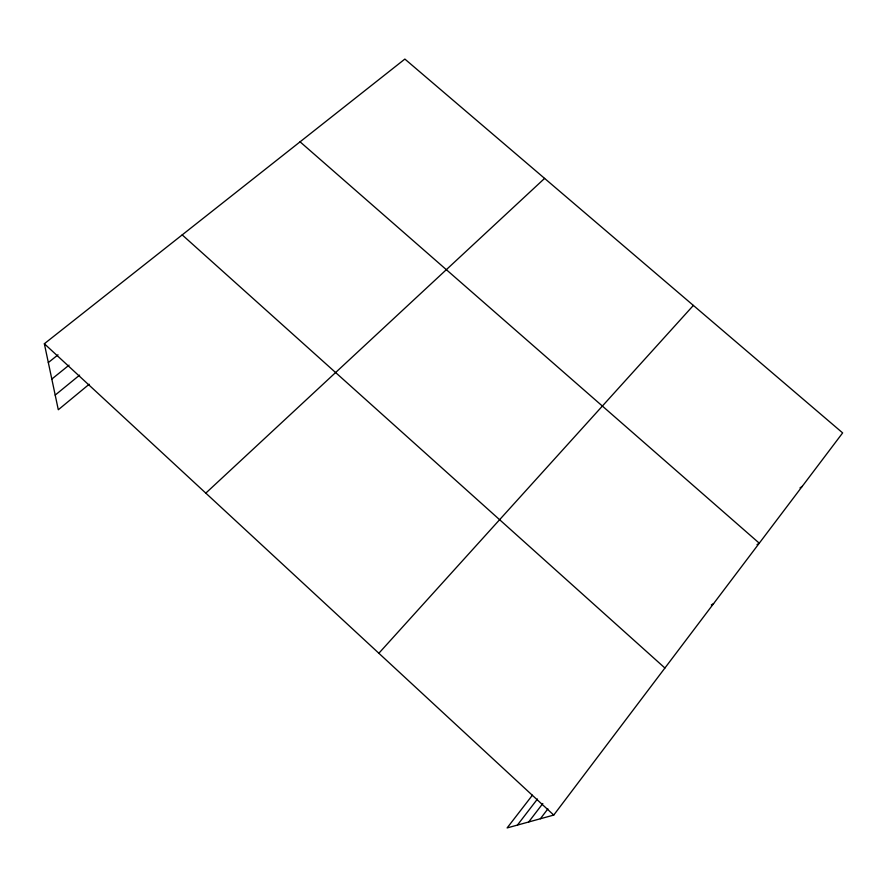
<?xml version="1.0" encoding="UTF-8"?>
<svg xmlns="http://www.w3.org/2000/svg" width="887" height="887" viewBox="0 0 887 887"><rect width="100%" height="100%" fill="white"/><g stroke="black" fill="none" stroke-linecap="round" stroke-linejoin="round"><path stroke-width="1.33" d="M532.411 795.195L507.12 827.926L553.743 815.075L842.65 432.9L404.871 59.074L44.35 343.735L58.298 409.75L89.21 384.226M540.371 818.756L547.9 808.855M528.696 821.972L542.811 803.533M517.42 825.087L537.467 799.021M378.86 653.253L693.368 305.427M205.806 493.128L544.596 178.398M55.194 395.092L79.608 375.134M51.812 379.071L69.042 365.145M48.33 362.572L58.01 354.833M800.007 487.894L802.214 486.386M757.021 544.629L759.272 543.188L300.061 141.82M711.319 604.945L713.591 603.615M182.201 234.889L664.906 668.011M44.35 343.735L553.743 815.075"/></g></svg>
